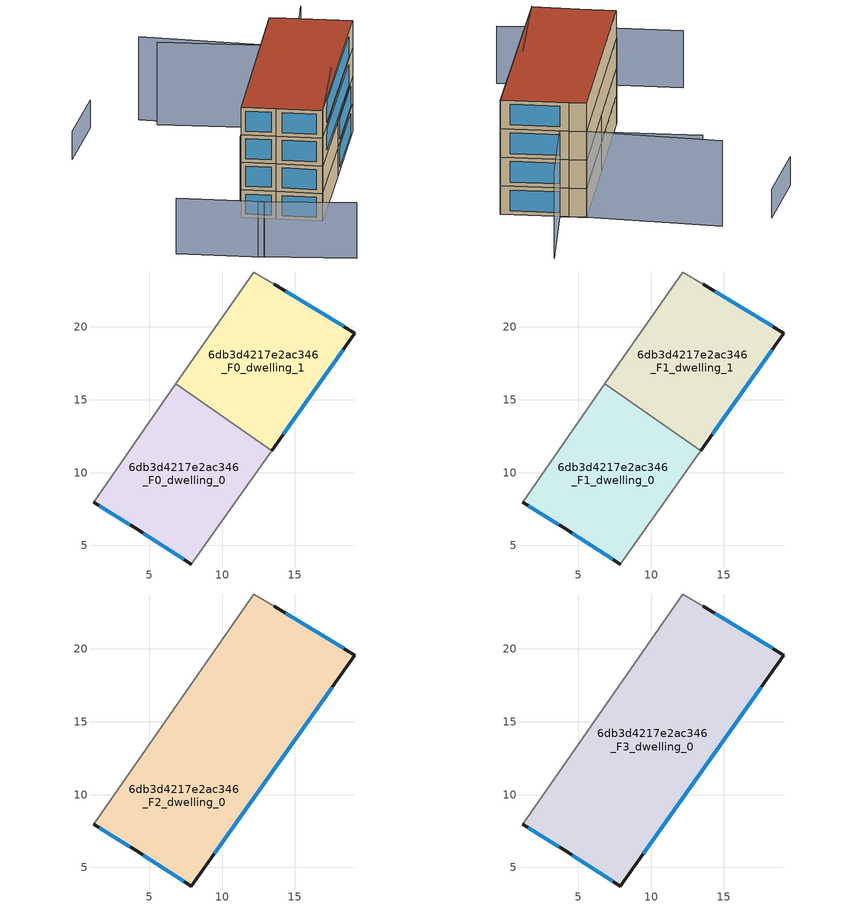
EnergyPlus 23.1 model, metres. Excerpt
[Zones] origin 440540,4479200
6db3d4217e2ac346_F0_dwelling_0
 floor ground (EU_floor_Construction): 13.41,11.52 7.9,3.73 4.06,6.18 1.18,7.98 6.83,16.1 z0
 wall outside (EU_wall_Construction): 1.18,7.98 4.06,6.18 7.9,3.73 z0:3
 wall adiabatic (EU_wall_Construction): 6.83,16.1 1.18,7.98 / 7.9,3.73 13.41,11.52 z0:3
 wall to 6db3d4217e2ac346_F0_dwelling_1 (EU_wall_Construction): 13.41,11.52 6.83,16.1 z0:3
 window (EU_Window_Construction): 4.59,5.84 7.36,4.07 / 1.58,7.73 3.66,6.43 z0.42:2.58
6db3d4217e2ac346_F0_dwelling_1
 floor ground (EU_floor_Construction): 19.11,19.57 13.41,11.52 6.83,16.1 12.18,23.78 13.59,22.93 z0
 wall outside (EU_wall_Construction): 13.41,11.52 19.11,19.57 13.59,22.93 z0:3
 wall adiabatic (EU_wall_Construction): 13.59,22.93 12.18,23.78 6.83,16.1 z0:3
 window (EU_Window_Construction): 18.35,20.04 14.35,22.47 / 14.2,12.64 18.32,18.45 z0.42:2.58
6db3d4217e2ac346_F1_dwelling_0
 floor to 6db3d4217e2ac346_F0_dwelling_0 (EU_floor_Construction): 13.41,11.52 7.9,3.73 4.06,6.18 1.18,7.98 6.83,16.1 z3
 wall outside (EU_wall_Construction): 1.18,7.98 4.06,6.18 7.9,3.73 z3:6
 wall adiabatic (EU_wall_Construction): 6.83,16.1 1.18,7.98 / 7.9,3.73 13.41,11.52 z3:6
 wall to 6db3d4217e2ac346_F1_dwelling_1 (EU_wall_Construction): 13.41,11.52 6.83,16.1 z3:6
 window (EU_Window_Construction): 4.59,5.84 7.36,4.07 / 1.58,7.73 3.66,6.43 z3.42:5.58
6db3d4217e2ac346_F1_dwelling_1
 floor to 6db3d4217e2ac346_F0_dwelling_1 (EU_floor_Construction): 19.11,19.57 13.41,11.52 6.83,16.1 12.18,23.78 13.59,22.93 z3
 wall outside (EU_wall_Construction): 13.41,11.52 19.11,19.57 13.59,22.93 z3:6
 wall adiabatic (EU_wall_Construction): 13.59,22.93 12.18,23.78 6.83,16.1 z3:6
 window (EU_Window_Construction): 18.35,20.04 14.35,22.47 / 14.2,12.64 18.32,18.45 z3.42:5.58
6db3d4217e2ac346_F2_dwelling_0
 floor to 6db3d4217e2ac346_F1_dwelling_0 (EU_floor_Construction): 13.41,11.52 7.9,3.73 4.06,6.18 1.18,7.98 6.83,16.1 z6
 floor to 6db3d4217e2ac346_F1_dwelling_1 (EU_floor_Construction): 19.11,19.57 13.41,11.52 6.83,16.1 12.18,23.78 13.59,22.93 z6
 wall outside (EU_wall_Construction): 1.18,7.98 4.06,6.18 7.9,3.73 19.11,19.57 13.59,22.93 z6:9
 wall adiabatic (EU_wall_Construction): 13.59,22.93 12.18,23.78 1.18,7.98 z6:9
 window (EU_Window_Construction): 4.59,5.84 7.36,4.07 / 1.58,7.73 3.66,6.43 / 18.35,20.04 14.35,22.47 / 9.45,5.93 17.56,17.37 z6.42:8.58
6db3d4217e2ac346_F3_dwelling_0
 floor to 6db3d4217e2ac346_F2_dwelling_0 (EU_floor_Construction): 19.11,19.57 7.9,3.73 4.06,6.18 1.18,7.98 12.18,23.78 13.59,22.93 z9
 wall outside (EU_wall_Construction): 1.18,7.98 4.06,6.18 7.9,3.73 19.11,19.57 13.59,22.93 z9:12
 wall adiabatic (EU_wall_Construction): 13.59,22.93 12.18,23.78 1.18,7.98 z9:12
 window (EU_Window_Construction): 4.59,5.84 7.36,4.07 / 1.58,7.73 3.66,6.43 / 18.35,20.04 14.35,22.47 / 9.45,5.93 17.56,17.37 z9.42:11.58
 roof outside (EU_roof_Construction): 7.9,3.73 19.11,19.57 13.59,22.93 12.18,23.78 1.18,7.98 4.06,6.18 z12
shading: -1.1,-0.25 7.31,-4.73 / -7.86,3.96 -0.59,-0.53 z0:6; 7.8,3.57 12.77,11.58 z0:12; 1.7,31.07 12.18,23.78 / 12.18,23.78 0.93,7.62 / 18.67,29.86 14.35,22.49 / 14.35,22.49 2.78,29.26 z0:9; -3.25,31.62 -7.8,26.44 z0:3
[Building]
EU S2 Campaign: North Axis=0; Terrain=City; Solar Distribution=FullExterior
[Site:Location]
Madrid: Latitude=40.5; Longitude=-3.5; Time Zone=1; Elevation=609
[SizingPeriod:WeatherFileDays]
AnnualSizingPeriod: Begin Month=1; Begin Day of Month=1; End Month=12; End Day of Month=31; Day of Week for Start Day=Monday; Use Weather File Daylight Saving Period=No; Use Weather File Rain and Snow Indicators=No
[MATERIAL]
EU_InternalMass_Material: Roughness=MediumRough; Thickness=0.1; Conductivity=1; Density=1800; Specific Heat=900; Thermal Absorptance=0.9; Solar Absorptance=0.7; Visible Absorptance=0.7
[MATERIAL:NOMASS] Roughness=MediumRough; Thermal Absorptance=0.9; Solar Absorptance=0.7; Visible Absorptance=0.7
Name | Thermal Resistance
EU_wall_NoMass | 1.60022
EU_roof_NoMass | 1.57597
EU_floor_NoMass | 0.470652
[WINDOWMATERIAL:SIMPLEGLAZINGSYSTEM]
EU_Window_SimpleGlazing: UFactor=3.28802; Solar Heat Gain Coefficient=0.85; Visible Transmittance=0.85
[CONSTRUCTION]
EU_wall_Construction: EU_wall_NoMass
EU_roof_Construction: EU_roof_NoMass
EU_floor_Construction: EU_floor_NoMass
EU_InternalMass_Construction: EU_InternalMass_Material
EU_Window_Construction: EU_Window_SimpleGlazing
[ZONE] Type=1; Multiplier=1; Ceiling Height=autocalculate; Floor Area=autocalculate; Part of Total Floor Area=Yes
Name | Volume
6db3d4217e2ac346_F0_dwelling_0; 6db3d4217e2ac346_F1_dwelling_0 | 232.357
6db3d4217e2ac346_F2_dwelling_0 | 464.711
6db3d4217e2ac346_F3_dwelling_0 | 464.713
6db3d4217e2ac346_F0_dwelling_1 | 232.353
6db3d4217e2ac346_F1_dwelling_1 | 232.354
[INTERNALMASS] Construction=EU_InternalMass_Construction
Name | Zone or ZoneList | Surface Area
6db3d4217e2ac346_F0_dwelling_0_EU_InternalMass | 6db3d4217e2ac346_F0_dwelling_0 | 77.4524
6db3d4217e2ac346_F0_dwelling_1_EU_InternalMass | 6db3d4217e2ac346_F0_dwelling_1 | 77.4511
6db3d4217e2ac346_F1_dwelling_0_EU_InternalMass | 6db3d4217e2ac346_F1_dwelling_0 | 77.4524
6db3d4217e2ac346_F1_dwelling_1_EU_InternalMass | 6db3d4217e2ac346_F1_dwelling_1 | 77.4511
6db3d4217e2ac346_F2_dwelling_0_EU_InternalMass | 6db3d4217e2ac346_F2_dwelling_0 | 154.904
6db3d4217e2ac346_F3_dwelling_0_EU_InternalMass | 6db3d4217e2ac346_F3_dwelling_0 | 154.904
[OTHEREQUIPMENT] Fuel Type=Electricity; Design Level Calculation Method=Watts/Area; Power per Zone Floor Area=1; Fraction Latent=0; Fraction Radiant=0; Fraction Lost=0; Carbon Dioxide Generation Rate=0; EndUse Subcategory=EU_Step8_InternalGains
Name | Zone or ZoneList or Space or SpaceList | Schedule
EU_Step8_InternalGain_6db3d4217e2ac346_F0_dwelling_0_f000 | 6db3d4217e2ac346_F0_dwelling_0 | EU_Step8_GainSchedule_6db3d4217e2ac346_F0_dwelling_0_f000
EU_Step8_InternalGain_6db3d4217e2ac346_F0_dwelling_1_f000 | 6db3d4217e2ac346_F0_dwelling_1 | EU_Step8_GainSchedule_6db3d4217e2ac346_F0_dwelling_1_f000
EU_Step8_InternalGain_6db3d4217e2ac346_F1_dwelling_0_f000 | 6db3d4217e2ac346_F1_dwelling_0 | EU_Step8_GainSchedule_6db3d4217e2ac346_F1_dwelling_0_f000
EU_Step8_InternalGain_6db3d4217e2ac346_F1_dwelling_1_f000 | 6db3d4217e2ac346_F1_dwelling_1 | EU_Step8_GainSchedule_6db3d4217e2ac346_F1_dwelling_1_f000
EU_Step8_InternalGain_6db3d4217e2ac346_F2_dwelling_0_f000 | 6db3d4217e2ac346_F2_dwelling_0 | EU_Step8_GainSchedule_6db3d4217e2ac346_F2_dwelling_0_f000
EU_Step8_InternalGain_6db3d4217e2ac346_F3_dwelling_0_f000 | 6db3d4217e2ac346_F3_dwelling_0 | EU_Step8_GainSchedule_6db3d4217e2ac346_F3_dwelling_0_f000
[ZONEVENTILATION:DESIGNFLOWRATE] Schedule=EU_AlwaysOn; Design Flow Rate Calculation Method=AirChanges/Hour; Air Changes per Hour=0.480704; Ventilation Type=Natural; Fan Pressure Rise=0; Fan Total Efficiency=1; Constant Term Coefficient=1; Temperature Term Coefficient=0; Velocity Term Coefficient=0; Velocity Squared Term Coefficient=0; Minimum Indoor Temperature=-100; Maximum Indoor Temperature=100; Delta Temperature=-100; Minimum Outdoor Temperature=-100; Maximum Outdoor Temperature=100; Maximum Wind Speed=40
Name | Zone or ZoneList or Space or SpaceList
EU_ConstantAir_6db3d4217e2ac346_F0_dwelling_0 | 6db3d4217e2ac346_F0_dwelling_0
EU_ConstantAir_6db3d4217e2ac346_F0_dwelling_1 | 6db3d4217e2ac346_F0_dwelling_1
EU_ConstantAir_6db3d4217e2ac346_F1_dwelling_0 | 6db3d4217e2ac346_F1_dwelling_0
EU_ConstantAir_6db3d4217e2ac346_F1_dwelling_1 | 6db3d4217e2ac346_F1_dwelling_1
EU_ConstantAir_6db3d4217e2ac346_F2_dwelling_0 | 6db3d4217e2ac346_F2_dwelling_0
EU_ConstantAir_6db3d4217e2ac346_F3_dwelling_0 | 6db3d4217e2ac346_F3_dwelling_0
[HVACTEMPLATE:THERMOSTAT] Constant Heating Setpoint=20; Constant Cooling Setpoint=50
EU_HeatOnly_6db3d4217e2ac346_F0_dwelling_0; EU_HeatOnly_6db3d4217e2ac346_F0_dwelling_1; EU_HeatOnly_6db3d4217e2ac346_F1_dwelling_0; EU_HeatOnly_6db3d4217e2ac346_F1_dwelling_1; EU_HeatOnly_6db3d4217e2ac346_F2_dwelling_0; EU_HeatOnly_6db3d4217e2ac346_F3_dwelling_0
[HVACTEMPLATE:ZONE:IDEALLOADSAIRSYSTEM] System Availability Schedule=EU_AlwaysOn; Maximum Heating Supply Air Temperature=50; Minimum Cooling Supply Air Temperature=13; Maximum Heating Supply Air Humidity Ratio=0.0156; Minimum Cooling Supply Air Humidity Ratio=0.0077; Heating Limit=NoLimit; Cooling Limit=NoLimit; Heating Availability Schedule=EU_AlwaysOn; Cooling Availability Schedule=EU_CoolingOff; Dehumidification Control Type=ConstantSensibleHeatRatio; Cooling Sensible Heat Ratio=0.7; Dehumidification Setpoint=60; Humidification Control Type=None; Humidification Setpoint=30; Outdoor Air Method=None; Outdoor Air Flow Rate per Person=0.00944; Outdoor Air Flow Rate per Zone Floor Area=0; Outdoor Air Flow Rate per Zone=0; Demand Controlled Ventilation Type=None; Outdoor Air Economizer Type=NoEconomizer; Heat Recovery Type=None; Sensible Heat Recovery Effectiveness=0.7; Latent Heat Recovery Effectiveness=0.65
Name | Template Thermostat
6db3d4217e2ac346_F0_dwelling_0 | EU_HeatOnly_6db3d4217e2ac346_F0_dwelling_0
6db3d4217e2ac346_F0_dwelling_1 | EU_HeatOnly_6db3d4217e2ac346_F0_dwelling_1
6db3d4217e2ac346_F1_dwelling_0 | EU_HeatOnly_6db3d4217e2ac346_F1_dwelling_0
6db3d4217e2ac346_F1_dwelling_1 | EU_HeatOnly_6db3d4217e2ac346_F1_dwelling_1
6db3d4217e2ac346_F2_dwelling_0 | EU_HeatOnly_6db3d4217e2ac346_F2_dwelling_0
6db3d4217e2ac346_F3_dwelling_0 | EU_HeatOnly_6db3d4217e2ac346_F3_dwelling_0
[SIZING:ZONE] Zone Cooling Design Supply Air Temperature Input Method=SupplyAirTemperature; Zone Cooling Design Supply Air Temperature=13; Zone Heating Design Supply Air Temperature Input Method=SupplyAirTemperature; Zone Heating Design Supply Air Temperature=50; Zone Cooling Design Supply Air Humidity Ratio=0.008; Zone Heating Design Supply Air Humidity Ratio=0.008; Cooling Design Air Flow Method=DesignDay; Cooling Design Air Flow Rate=0; Cooling Minimum Air Flow per Zone Floor Area=0.000762; Cooling Minimum Air Flow=0; Cooling Minimum Air Flow Fraction=0.2; Heating Design Air Flow Method=DesignDay; Heating Design Air Flow Rate=0; Heating Maximum Air Flow per Zone Floor Area=0.002032; Heating Maximum Air Flow=0.141576; Heating Maximum Air Flow Fraction=0.3; Account for Dedicated Outdoor Air System=No; Dedicated Outdoor Air System Control Strategy=NeutralSupplyAir; Dedicated Outdoor Air Low Setpoint Temperature for Design=autosize; Dedicated Outdoor Air High Setpoint Temperature for Design=autosize; Zone Load Sizing Method=Sensible Load Only No Latent Load; Zone Latent Cooling Design Supply Air Humidity Ratio Input Method=HumidityRatioDifference; Zone Cooling Design Supply Air Humidity Ratio Difference=0.005; Zone Latent Heating Design Supply Air Humidity Ratio Input Method=HumidityRatioDifference; Zone Humidification Design Supply Air Humidity Ratio Difference=0.005
6db3d4217e2ac346_F0_dwelling_0; 6db3d4217e2ac346_F0_dwelling_1; 6db3d4217e2ac346_F1_dwelling_0; 6db3d4217e2ac346_F1_dwelling_1; 6db3d4217e2ac346_F2_dwelling_0; 6db3d4217e2ac346_F3_dwelling_0
[SCHEDULE:CONSTANT]
Name | Hourly Value
EU_AlwaysOn | 1
EU_CoolingOff | 0
[SCHEDULE:FILE] Column Number=1; Rows to Skip at Top=0; Number of Hours of Data=8760; Column Separator=Comma; Interpolate to Timestep=No; Minutes per Item=60; Adjust Schedule for Daylight Savings=Yes
Name | File
EU_Step8_GainSchedule_6db3d4217e2ac346_F0_dwelling_0_f000 | ../../schedules/6db3d4217e2ac346/6db3d4217e2ac346_F0_dwelling_0_f000_gain.csv
EU_Step8_GainSchedule_6db3d4217e2ac346_F0_dwelling_1_f000 | ../../schedules/6db3d4217e2ac346/6db3d4217e2ac346_F0_dwelling_1_f000_gain.csv
EU_Step8_GainSchedule_6db3d4217e2ac346_F1_dwelling_0_f000 | ../../schedules/6db3d4217e2ac346/6db3d4217e2ac346_F1_dwelling_0_f000_gain.csv
EU_Step8_GainSchedule_6db3d4217e2ac346_F1_dwelling_1_f000 | ../../schedules/6db3d4217e2ac346/6db3d4217e2ac346_F1_dwelling_1_f000_gain.csv
EU_Step8_GainSchedule_6db3d4217e2ac346_F2_dwelling_0_f000 | ../../schedules/6db3d4217e2ac346/6db3d4217e2ac346_F2_dwelling_0_f000_gain.csv
EU_Step8_GainSchedule_6db3d4217e2ac346_F3_dwelling_0_f000 | ../../schedules/6db3d4217e2ac346/6db3d4217e2ac346_F3_dwelling_0_f000_gain.csv
